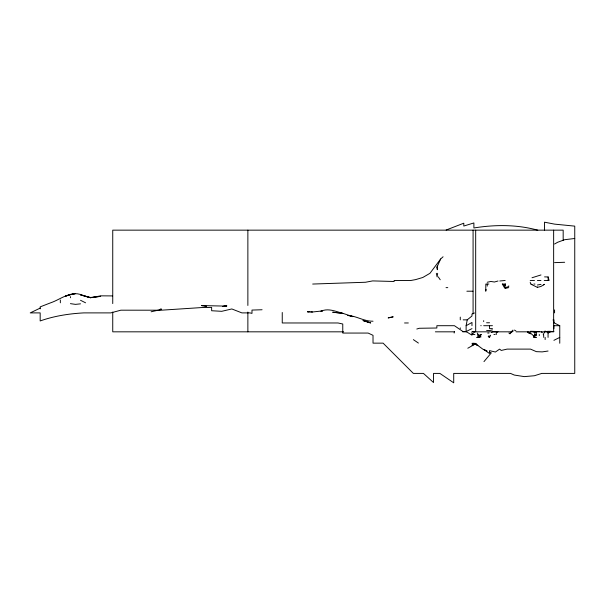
<?xml version="1.0" encoding="UTF-8"?>
<svg xmlns="http://www.w3.org/2000/svg" width="605" height="605" viewBox="0 0 605 605"><rect width="100%" height="100%" fill="white"/><g stroke="black" fill="none" stroke-linecap="round" stroke-linejoin="round"><path stroke-width="0.91" d="M508.782 285.84L508.737 286.543L505.228 287.632L505.16 288.328L508.737 287.632M505.402 284.048L504.419 287.632L502.332 284.048L505.16 284.048L504.638 287.632L505.16 288.328M437.649 273.309L437.12 276.886L436.341 273.309M471.976 331.706L471.976 335.178L466.122 331.548L466.122 325.702L467.226 319.848L471.976 316.007L471.976 313.995L474.486 312.982M454.136 333.015L454.423 331.548M486.11 289.424L485.747 291.209L485.823 284.048L488.832 284.048M476.498 337.401L479.304 337.401L480.015 334.474L481.535 334.474M443.072 256.77L440.652 258.985L437.43 266.147L437.12 268.076L437.264 266.147L437.324 269.724L437.241 267.939M543.222 334.739L543.993 333.06M534.306 335.941L534.986 334.474L536.355 335.14L536.355 331.548L534.888 333.37M490.632 335.208L489.536 337.401L489.536 335.941M479.304 337.401L480.03 336.168M534.986 334.474L533.428 336.675L534.132 337.401L536.355 337.401L533.428 336.675L536.355 335.14M440.652 258.985L429.958 273.309L422.797 277.483L415.635 279.608L410.946 280.47L394.15 280.47L394.15 281.491L372.665 280.909L365.503 282.255L312.679 284.048M483.97 361.616L490.995 353.237M544.629 331.548L545.135 330.98M544.492 332.395L545.067 331.797M510.015 333.332L512.942 330.088L512.942 331.548M479.289 336.327L477.829 337.401L477.829 334.474M487.214 282.263L490.836 281.461L494.414 282.013L497.998 281.007M475.749 343.723L467.794 348.238M497.839 331.797L496.584 332.561L496.584 331.797L497.839 331.563M491.54 332.516L492.795 331.782L496.584 331.79M554.581 244.019L557.621 242.28L564.662 239.701L574.75 238.491M466.122 325.702L471.976 322.457L471.976 325.702M471.976 328.621L466.122 331.548L462.999 331.548L454.423 325.702L436.863 325.702L436.863 328.008L419.303 328.273L416.8 329.022M548.062 333.015L550.981 331.548L546.595 331.548L548.062 333.015L548.062 337.401M553.908 340.328L559.761 337.401M40.172 308.111L30.25 312.891L40.172 312.891L40.172 320.952C54.208 315.991 69.008 313.677 83.838 312.891L110.775 312.891L120.864 310.184L161.21 310.206L201.556 307.567L211.637 307.393L211.637 310.736L221.725 311.318L231.813 308.951L241.902 312.891L249.963 312.891L251.982 313.39L251.982 310.07L262.071 309.752M446.15 230.021L463.801 223.2L463.801 226.043L473.889 222.942L473.889 227.972C495.056 224.546 516.98 224.47 537.769 230.195M474.993 343.897L471.976 345.183L476.158 343.806M543.358 284.819L544.553 284.312L540.968 286.445L537.384 287.367L530.608 284.048L530.222 282.263M223.404 306.501L226.769 305.389L222.564 306.455M532.014 277.755L540.968 274.95M499.791 280.992L505.16 280.47M492.462 329.899L489.536 330.617L486.609 330.406M151.121 311.779L161.21 309.518M74.634 293.788L72.955 293.985C79.005 292.54 84.745 296.684 90.606 297.758L100.687 295.837L112.613 295.913M537.384 285.015L540.968 284.365M548.062 351.029L542.209 351.891L536.355 351.649L530.502 349.108L507.088 349.108L501.242 350.446L499.609 349.108L495.389 352.034L489.536 350.643L489.536 353.524L483.682 349.463L487.025 351.051L482.752 349.108L474.902 343.254L477.829 345.637L473.738 343.254L475.371 343.632M93.352 297.35L100.687 296.329L90.606 297.471L80.518 294.93L90.606 297.758M307.461 311.961L312.505 311.991L322.594 310.902L320.907 311.22C328.265 307.915 335.646 311.378 342.763 313.375L332.674 312.21L342.763 313.299L352.851 316.649L347.807 315.387C356.617 316.037 364.149 321.429 373.02 321.21M224.251 306.402L226.769 306.13L201.556 305.578L203.235 305.85M80.518 303.846L75.474 304.368L70.43 303.649M75.474 293.69L70.43 294.393L65.385 296.208L72.955 294.075C64.924 294.892 58.193 300.269 50.669 302.802L40.172 306.871L40.172 308.845M554.581 262.638L564.662 262.275M473.647 343.33L471.976 343.36L475.318 343.844M544.553 276.886L548.13 276.977L549.09 280.47L544.22 280.47M530.222 280.47L534.487 280.47M537.384 280.47L540.968 280.47M533.807 284.048L534.956 284.048M446.029 287.632L447.776 287.632M505.228 287.632L506.952 287.632M466.871 291.209L472.928 291.209M463.196 319.848L467.408 319.848M553.053 319.848L553.908 319.848L553.908 322.775L559.761 325.702L559.761 343.254M486.609 322.775L489.536 322.775M404.548 322.972L408.322 322.972M480.756 325.702L481.202 325.702M483.682 325.702L492.462 325.702M553.908 325.702L559.761 325.702M492.462 328.621L489.536 328.621L489.536 325.702M472.323 331.548L474.902 331.548L471.976 334.474L474.902 334.474M530.502 331.275L539.282 331.548M551.2 331.548L553.908 331.548M343.625 331.827L112.742 331.827L112.742 312.059M435.358 331.827L454.219 331.827M462.704 331.827L466.478 331.827M473.949 331.827L512.314 331.827M516.073 331.827L553.643 331.827L553.643 230.15M487.69 333.06L489.014 333.06M493.922 334.474L495.185 334.474M310.826 311.862L312.505 311.991M549.521 331.245L550.981 331.419M204.913 306.13L206.6 306.402L201.556 305.419M534.132 337.401L533.428 335.677L530.502 333.105L527.575 332.395L529.035 333.128M489.536 352.239L491.207 352.783M80.518 300.277L85.562 302.802M514.409 330.088L515.868 330.852M413.366 339.632L418.41 343.065M502.332 284.048L504.85 285.84M508.858 333.015L510.015 333.847L510.015 333.015M527.575 331.585L530.502 333.862L530.502 333.105M531.417 284.048L532.014 284.516M488.205 336.236L489.271 337.401L488.674 335.941M533.428 331.548L534.707 333.015M541.218 331.548L542.209 332.742M438.262 276.886L440.213 279.752M477.284 333.06L478.933 335.805M553.265 320.574L553.908 322.775M496.206 333.015L496.395 334.474M543.608 334.474L543.729 337.401M563.172 240.503L563.172 230.15L112.742 230.15L112.742 303.581M554.581 309.919L554.581 312.891M553.908 325.407L553.908 328.621M548.13 276.886L548.13 280.47M548.062 331.064L548.062 331.548M545.135 337.378L545.135 339.579M544.492 230.233L544.492 222.186L554.581 224.13L574.75 226.134L574.75 373.406L541.8 373.406L534.404 375.743L524.316 376.62L514.235 375.039L510.529 373.406L453.712 373.406L453.712 382.814L439.888 373.406L433.543 373.406L433.543 382.541L423.455 373.406L413.366 373.406L383.109 343.148L373.02 343.148L373.02 335.336L368.127 333.06L342.763 333.06L342.763 324.008L337.998 322.972L282.248 322.972L282.248 312.482M539.282 334.474L539.282 335.571M537.384 286.982L537.384 287.367M511.482 332.175L511.482 332.705M505.16 284.048L505.16 285.522M487.252 284.048L487.252 286.12M483.682 320.665L483.682 321.565M480.756 334.474L480.756 337.401M475.681 230.15L475.681 331.827M473.08 230.15L473.08 313.942M460.269 317.111L460.269 319.848M460.269 327.872L460.269 328.621M247.868 230.15L247.868 305.464M247.868 312.059L247.868 331.827M70.43 296.639L70.43 297.758M60.341 299.989L60.341 302.802M161.21 309.079L159.523 309.541L161.21 309.079M390.671 317.345L388.16 317.927L393.197 316.831L390.671 317.345M309.14 311.726L307.461 311.598L309.14 311.749M367.976 322.079L362.94 320.537L370.676 322.972L367.976 322.079"/></g></svg>
